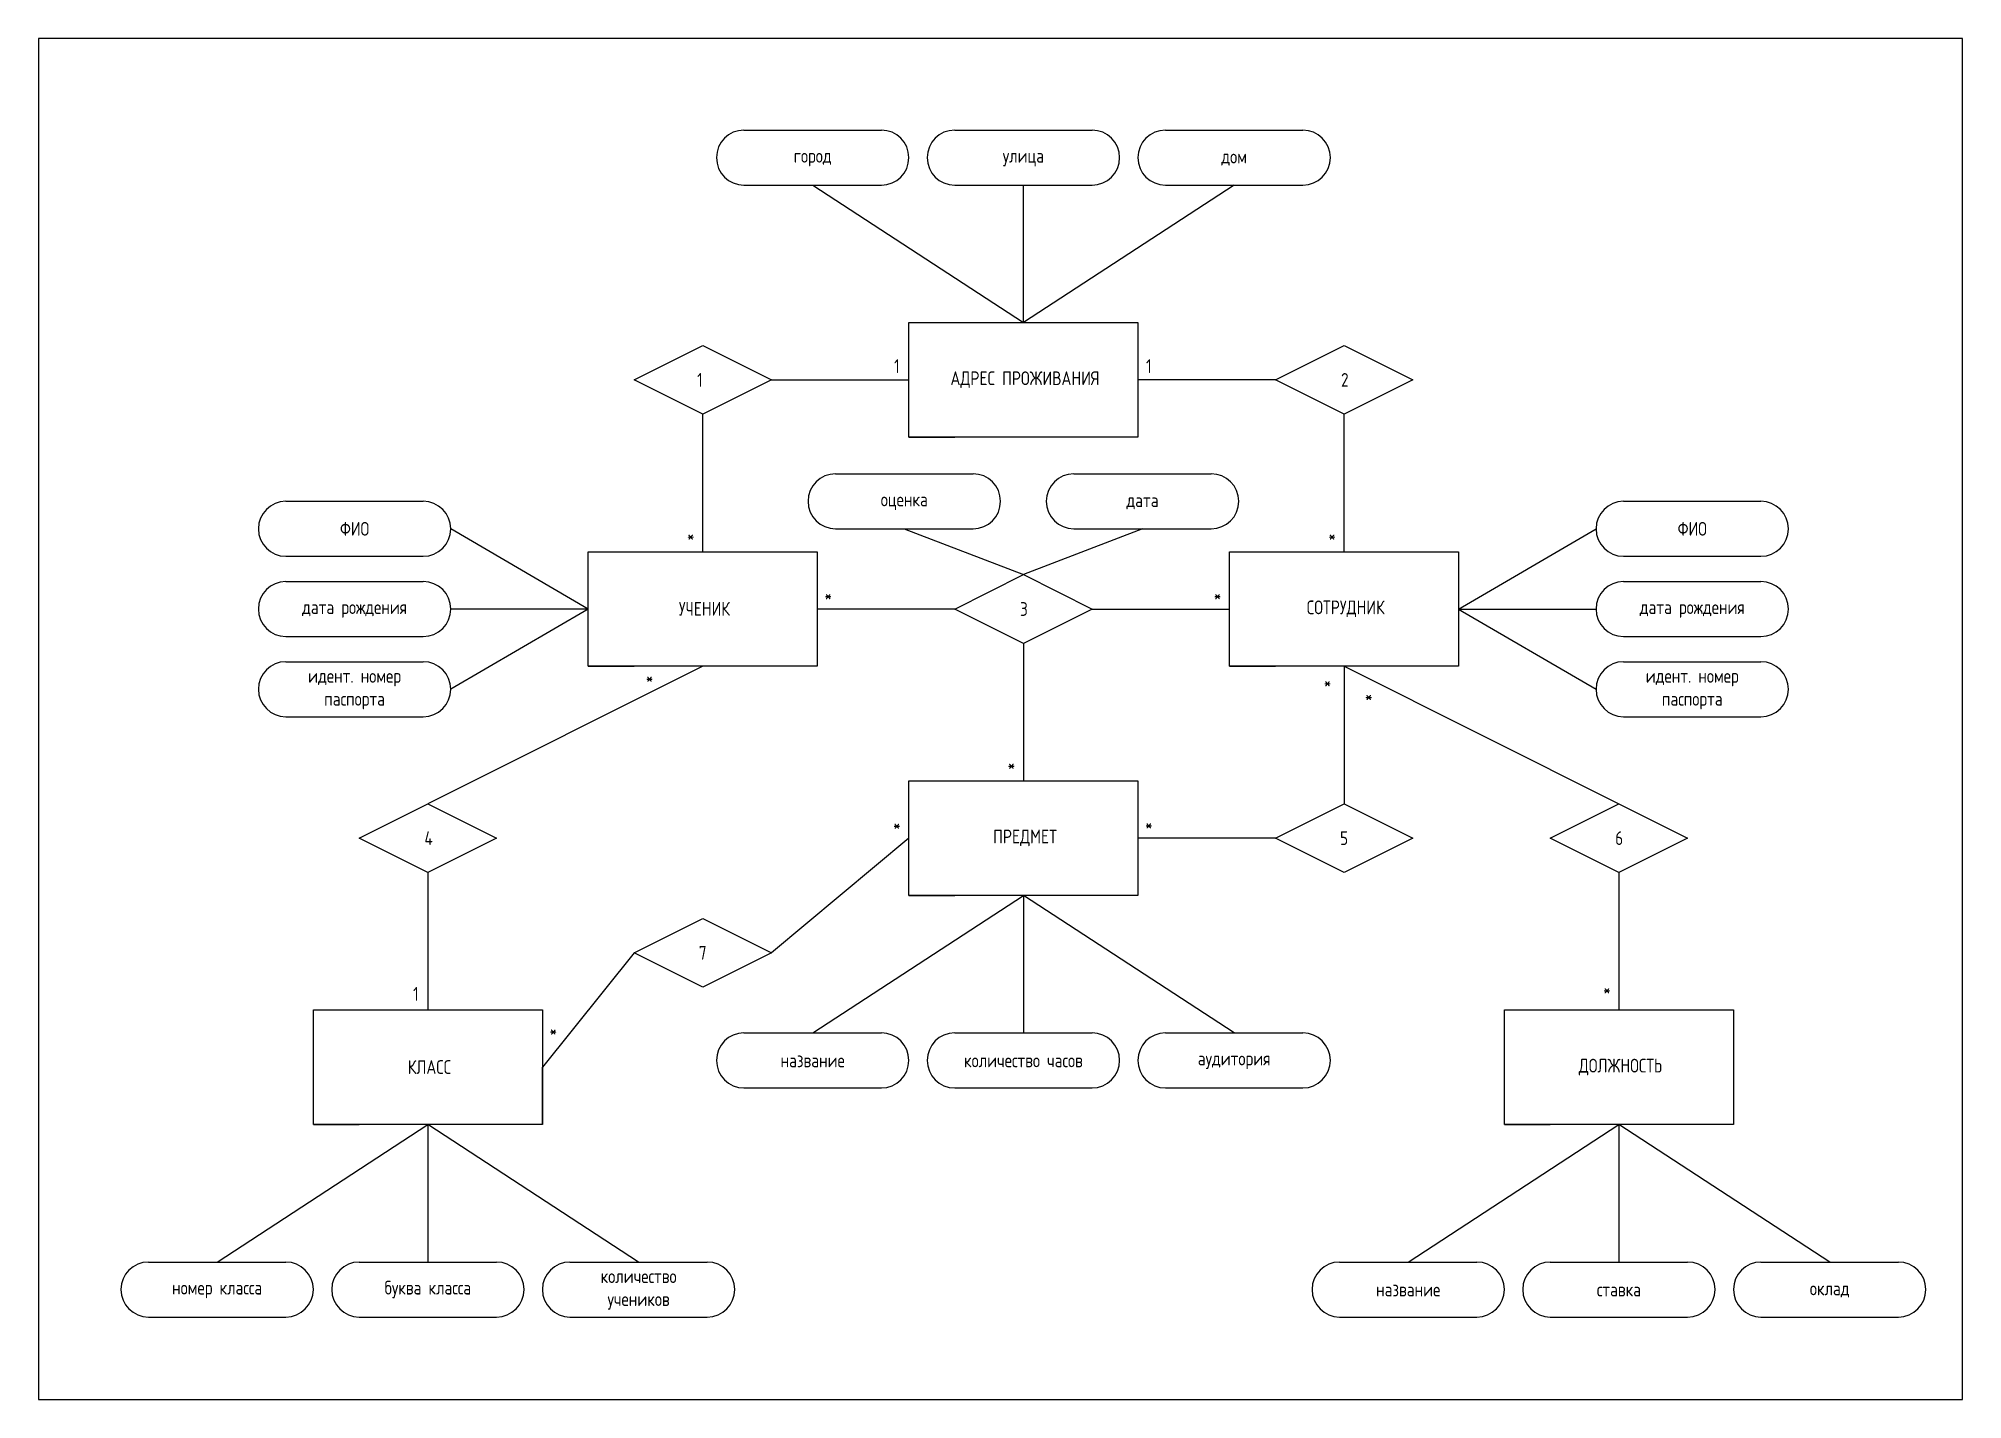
# Model space of a CAD drawing. Header units: millimetres. Extents: x 0 to 420, y 0 to 297.
import ezdxf

# ---------------------------------------------------------------- set-up
doc = ezdxf.new("R2010")
doc.units = ezdxf.units.MM
doc.header["$LTSCALE"] = 0.5
doc.layers.get('0').update_dxf_attribs({"lineweight": 80})
doc.styles.add('ГОСТ 2.304', font='CS_Gost2304.shx')

msp = doc.modelspace()

# ---------------------------------------------------------------- linework, layer by layer
at = {"lineweight": -3}
for p, q in [((154, 277), (184, 277)), ((200, 277), (230, 277)), ((246, 277), (276, 277)), ((154, 265), (184, 265)), ((169, 265), (215, 235)), ((200, 265), (230, 265)), ((215, 235), (215, 265)), ((261, 265), (215, 235)), ((246, 265), (276, 265)), ((190, 235), (240, 235)), ((190, 210), (190, 235)), ((190, 235), (215, 235)), ((240, 235), (240, 210)), ((130, 222.5), (145, 230)), ((145, 230), (160, 222.5)), ((270, 222.5), (285, 230)), ((285, 230), (300, 222.5)), ((145, 215), (130, 222.5)), ((160, 222.5), (145, 215)), ((160, 222.5), (190, 222.5)), ((270, 222.5), (240, 222.5)), ((285, 215), (270, 222.5)), ((300, 222.5), (285, 215)), ((145, 185), (145, 215)), ((285, 185), (285, 215)), ((240, 210), (190, 210)), ((190, 210), (200, 210)), ((230, 210), (215, 210)), ((174, 202), (204, 202)), ((226, 202), (256, 202)), ((54, 196), (84, 196)), ((346, 196), (376, 196)), ((120, 172.5), (90, 190)), ((174, 190), (204, 190)), ((189, 190), (215, 180)), ((241, 190), (215, 180)), ((226, 190), (256, 190)), ((310, 172.5), (340, 190)), ((120, 185), (170, 185)), ((120, 160), (120, 185)), ((170, 185), (170, 160)), ((260, 185), (310, 185)), ((260, 160), (260, 185)), ((310, 185), (310, 160)), ((310, 185), (310, 172.5)), ((54, 184), (84, 184)), ((346, 184), (376, 184)), ((54, 178.5), (84, 178.5)), ((200, 172.5), (215, 180)), ((215, 180), (230, 172.5)), ((346, 178.5), (376, 178.5)), ((120, 172.5), (90, 172.5)), ((120, 172.5), (90, 155)), ((120, 160), (120, 172.5)), ((200, 172.5), (170, 172.5)), ((215, 165), (200, 172.5)), ((230, 172.5), (215, 165)), ((230, 172.5), (260, 172.5)), ((310, 172.5), (340, 172.5)), ((310, 172.5), (340, 155)), ((54, 166.5), (84, 166.5)), ((215, 165), (215, 135)), ((346, 166.5), (376, 166.5)), ((54, 161), (84, 161)), ((145, 160), (85, 130)), ((170, 160), (120, 160)), ((120, 160), (130, 160)), ((160, 160), (145, 160)), ((310, 160), (260, 160)), ((260, 160), (270, 160)), ((300, 160), (285, 160)), ((285, 160), (285, 130)), ((285, 160), (345, 130)), ((346, 161), (376, 161)), ((54, 149), (84, 149)), ((346, 149), (376, 149)), ((190, 135), (240, 135)), ((190, 110), (190, 135)), ((240, 135), (240, 110)), ((70, 122.5), (85, 130)), ((85, 130), (100, 122.5)), ((270, 122.5), (285, 130)), ((285, 130), (300, 122.5)), ((330, 122.5), (345, 130)), ((345, 130), (360, 122.5)), ((85, 115), (70, 122.5)), ((100, 122.5), (85, 115)), ((190, 122.5), (160, 97.5)), ((270, 122.5), (240, 122.5)), ((285, 115), (270, 122.5)), ((300, 122.5), (285, 115)), ((345, 115), (330, 122.5)), ((360, 122.5), (345, 115)), ((85, 115), (85, 85)), ((345, 115), (345, 85)), ((169, 80), (215, 110)), ((240, 110), (190, 110)), ((190, 110), (200, 110)), ((230, 110), (215, 110)), ((215, 110), (215, 80)), ((261, 80), (215, 110)), ((130, 97.5), (145, 105)), ((145, 105), (160, 97.5)), ((130, 97.5), (110, 72.5)), ((145, 90), (130, 97.5)), ((160, 97.5), (145, 90)), ((60, 85), (110, 85)), ((60, 60), (60, 85)), ((110, 85), (110, 60)), ((320, 85), (370, 85)), ((320, 60), (320, 85)), ((370, 85), (370, 60)), ((154, 80), (184, 80)), ((200, 80), (230, 80)), ((246, 80), (276, 80)), ((110, 60), (110, 72.5)), ((154, 68), (184, 68)), ((200, 68), (230, 68)), ((246, 68), (276, 68)), ((39, 30), (85, 60)), ((110, 60), (60, 60)), ((60, 60), (70, 60)), ((100, 60), (85, 60)), ((85, 60), (85, 30)), ((131, 30), (85, 60)), ((299, 30), (345, 60)), ((370, 60), (320, 60)), ((320, 60), (330, 60)), ((360, 60), (345, 60)), ((345, 60), (345, 30)), ((391, 30), (345, 60)), ((24, 30), (54, 30)), ((70, 30), (100, 30)), ((116, 30), (146, 30)), ((284, 30), (314, 30)), ((330, 30), (360, 30)), ((376, 30), (406, 30)), ((24, 18), (54, 18)), ((70, 18), (100, 18)), ((116, 18), (146, 18)), ((284, 18), (314, 18)), ((330, 18), (360, 18)), ((376, 18), (406, 18))]:
    msp.add_line(p, q, dxfattribs=at)
msp.add_lwpolyline([(0, 0), (420, 0), (420, 297), (0, 297)], close=True, dxfattribs=at)
for centre, start, end in [((154, 271), 90, 270), ((184, 271), 270, 90), ((200, 271), 90, 270), ((230, 271), 270, 90), ((246, 271), 90, 270), ((276, 271), 270, 90), ((174, 196), 90, 270), ((204, 196), 270, 90), ((226, 196), 90, 270), ((256, 196), 270, 90), ((54, 190), 90, 270), ((84, 190), 270, 90), ((346, 190), 90, 270), ((376, 190), 270, 90), ((54, 172.5), 90, 270), ((84, 172.5), 270, 90), ((346, 172.5), 90, 270), ((376, 172.5), 270, 90), ((54, 155), 90, 270), ((84, 155), 270, 90), ((346, 155), 90, 270), ((376, 155), 270, 90), ((154, 74), 90, 270), ((184, 74), 270, 90), ((200, 74), 90, 270), ((230, 74), 270, 90), ((246, 74), 90, 270), ((276, 74), 270, 90), ((24, 24), 90, 270), ((54, 24), 270, 90), ((70, 24), 90, 270), ((100, 24), 270, 90), ((116, 24), 90, 270), ((146, 24), 270, 90), ((284, 24), 90, 270), ((314, 24), 270, 90), ((330, 24), 90, 270), ((360, 24), 270, 90), ((376, 24), 90, 270), ((406, 24), 270, 90)]:
    msp.add_arc(centre, 6, start, end, dxfattribs=at)

# ---------------------------------------------------------------- texts
at = {"lineweight": -3, "char_height": 3, "width": 57.24334, "attachment_point": 5, "style": 'ГОСТ 2.304'}
for s, insert in [('\\pxqc;город', (169, 271)), ('\\pxqc;улица', (215, 271)), ('\\pxqc;дом', (261, 271)), ('\\pxqc;1', (187.375, 225.5)), ('\\pxqc;1', (242.375, 225.5)), ('\\pxqc;1', (144.375, 222.5)), ('АДРЕС ПРОЖИВАНИЯ', (215.353, 222.547)), ('\\pxqc;2', (285.155, 222.5)), ('\\pxqc;оценка', (189, 196)), ('\\pxqc;дата', (241, 196)), ('\\pxqc;ФИО', (69, 190)), ('\\pxqc;ФИО', (361, 190)), ('\\pxqc;*', (142.375, 188.5)), ('\\pxqc;*', (282.375, 188.5)), ('\\pxqc;дата рождения', (69, 172.5)), ('\\pxqc;УЧЕНИК', (145.353, 172.547)), ('\\pxqc;*', (172.375, 175.5)), ('\\pxqc;3', (215.112, 172.5)), ('*', (257.375, 175.5)), ('\\pxqc;СОТРУДНИК', (285.353, 172.547)), ('\\pxqc;дата рождения', (361, 172.5)), ('\\pxqc;идент. номер\\Pпаспорта', (69, 155)), ('\\pxqc;*', (133.375, 157.5)), ('\\pxqc;*', (281.375, 156.5)), ('\\pxqc;идент. номер\\Pпаспорта', (361, 155)), ('\\pxqc;*', (290.375, 153.5)), ('\\pxqc;*', (212.375, 138.5)), ('\\pxqc;4', (85.163, 122.5)), ('\\pxqc;*', (187.375, 125.4)), ('\\pxqc;ПРЕДМЕТ', (215.353, 122.547)), ('\\pxqc;*', (242.375, 125.5)), ('\\pxqc;5', (285, 122.5)), ('\\pxqc;6', (345.05, 122.5)), ('\\pxqc;7', (145, 97.5)), ('\\pxqc;1', (82.375, 88.5)), ('\\pxqc;*', (342.375, 89.5)), ('\\pxqc;*', (112.375, 80.5)), ('\\pxqc;КЛАСС', (85.353, 72.547)), ('\\pxqc;название', (169, 74)), ('\\pxqc;количество часов', (215, 74)), ('\\pxqc;аудитория', (261, 74)), ('\\pxqc;ДОЛЖНОСТЬ', (345.353, 72.547)), ('\\pxqc;буква класса', (85, 24)), ('количество\\Pучеников', (131, 24)), ('\\pxqc;номер класса', (39, 24)), ('\\pxqc;название', (299, 24)), ('\\pxqc;ставка', (345, 24)), ('\\pxqc;оклад', (391, 24))]:
    msp.add_mtext(s, dxfattribs=dict(at, insert=insert))

doc.saveas('drawing.dxf')
